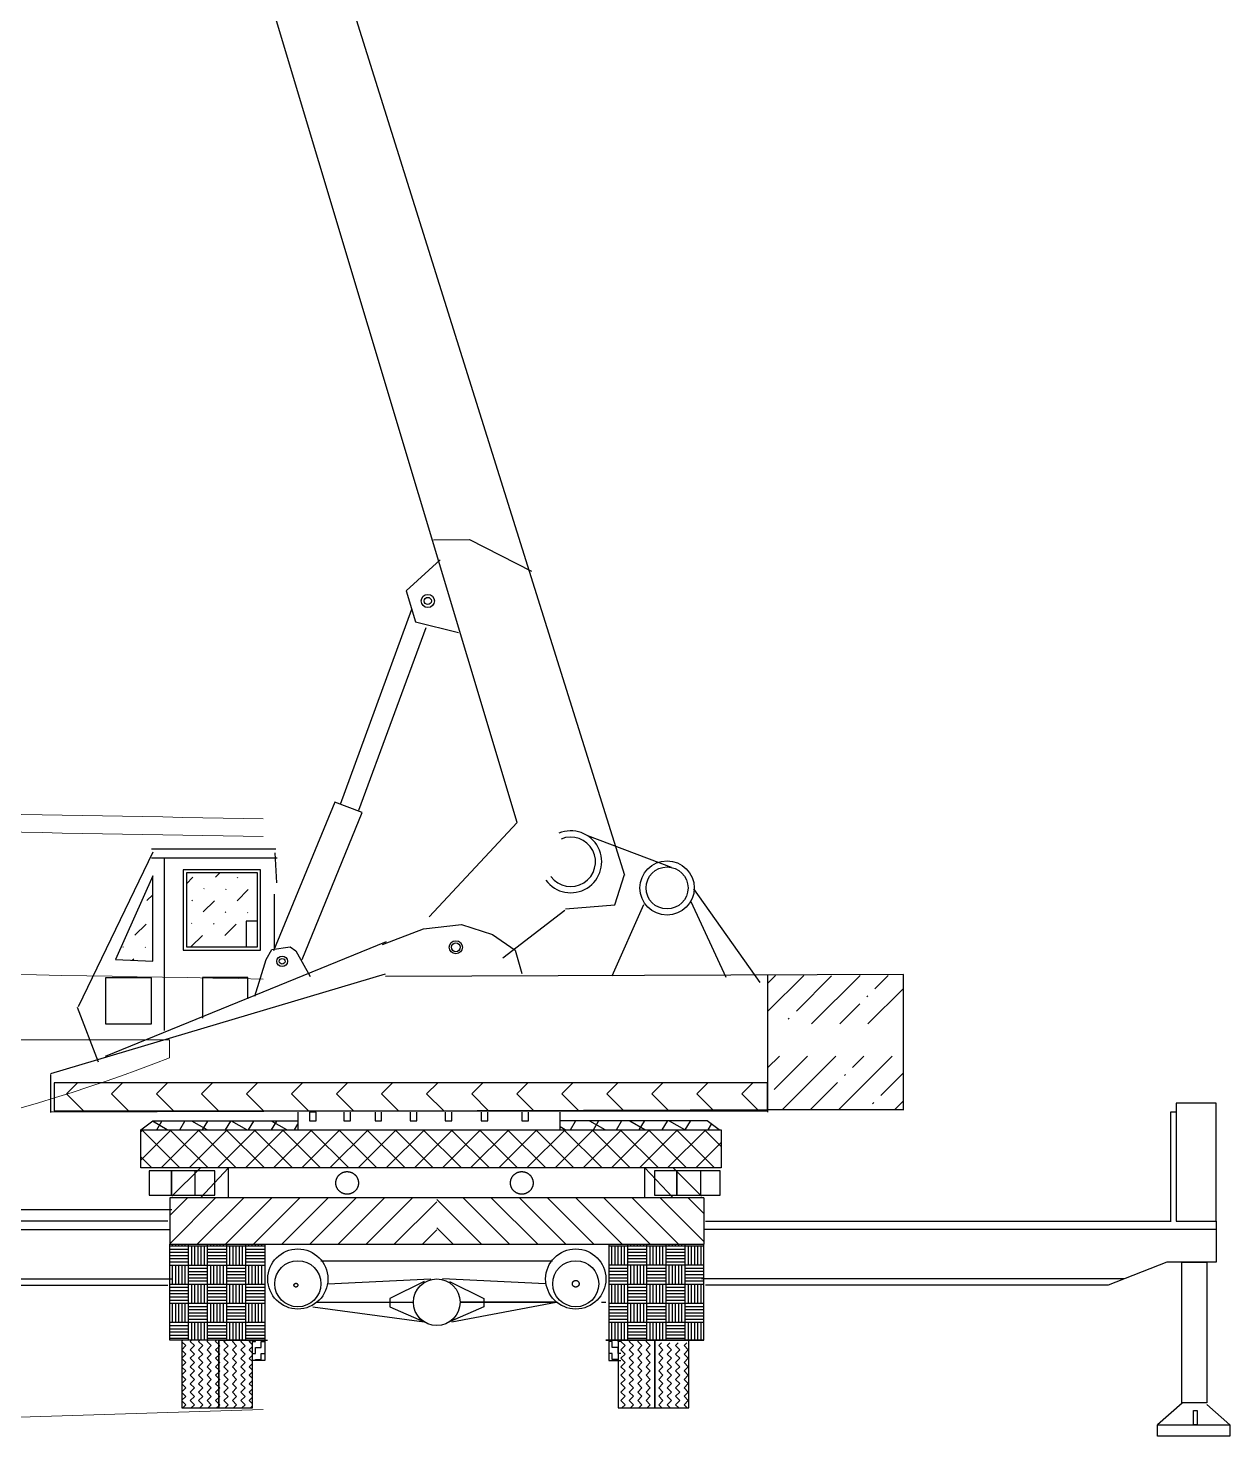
# Model space of a CAD drawing. Extents: x 1767995 to 4174245, y 542814 to 862564.
# Drawn here: x 3058486 to 3071984, y 739378 to 755216 of the extents above; entities that cross this region are included whole.
import ezdxf

# ---------------------------------------------------------------- set-up
doc = ezdxf.new("R2010")
doc.units = 0
doc.header["$LTSCALE"] = 3500
doc.linetypes.add('EB_DASHDOT', pattern=[39, 30, -3, 3, -3])
doc.linetypes.add('EB_DASHDOTDOT', pattern=[45, 30, -3, 3, -3, 3, -3])
doc.layers.add('EbLayer6', color=4, linetype='Continuous')
doc.layers.add('GQ', color=1, linetype='Continuous')
doc.layers.add('文字', color=7, linetype='Continuous', lineweight=15)
doc.layers.add('细实线', color=7, linetype='Continuous', lineweight=15)

# ---------------------------------------------------------------- blocks, each defined once
blk = doc.blocks.new('gdfgdfg')
at = {"layer": '细实线'}
for p, q in [((387682, 36507), (358681, 36507)), ((387682, 36507), (387682, 36307)), ((378782, 32036), (388735, 32354))]:
    blk.add_line(p, q, dxfattribs=at)
for centre, end in [((280310, -5960029), 89.1026041), ((280310, -5960229), 89.1026041), ((280310, -5961829), 89.0510312)]:
    blk.add_arc(centre, 6000000, 88.9645624, end, dxfattribs=at)
at = {"layer": '细实线', "extrusion": (0, 0, -1)}
blk.add_ellipse((379603, 41399), major_axis=(13000, 0), ratio=0.5, start_param=0.900272, end_param=1.449099, dxfattribs=at)
blk = doc.blocks.new('EB_BLOCK1', base_point=(-47.95, -5.59))
at = {"layer": 'EbLayer6', "color": 0}
for p, q in [((-49.8, 0.04), (-49.66, 0.18)), ((-48.49, 0), (-48.31, 0.18)), ((-47.82, -0.67), (-48.49, 0)), ((-47.15, 0), (-46.97, 0.18)), ((-46.47, -0.67), (-47.15, 0)), ((-45.8, 0), (-45.62, 0.18)), ((-45.13, -0.67), (-45.8, 0)), ((-44.45, 0), (-44.27, 0.18)), ((-43.94, -0.51), (-44.45, 0)), ((-49.17, -0.67), (-49.8, -0.04)), ((-49.8, -1.31), (-49.17, -0.67)), ((-49.17, -2.02), (-49.8, -1.38)), ((-49.8, -2.66), (-49.17, -2.02)), ((-48.49, -1.35), (-47.82, -0.67)), ((-47.82, -2.02), (-48.49, -1.35)), ((-48.49, -2.69), (-47.82, -2.02)), ((-47.15, -1.35), (-46.47, -0.67)), ((-46.47, -2.02), (-47.15, -1.35)), ((-47.15, -2.69), (-46.47, -2.02)), ((-45.8, -1.35), (-45.13, -0.67)), ((-45.13, -2.02), (-45.8, -1.35)), ((-45.8, -2.69), (-45.13, -2.02)), ((-44.45, -1.35), (-43.94, -0.84)), ((-43.94, -1.86), (-44.45, -1.35)), ((-44.45, -2.69), (-43.94, -2.18)), ((-49.17, -3.37), (-49.8, -2.73)), ((-49.8, -4), (-49.17, -3.37)), ((-49.17, -4.71), (-49.8, -4.08)), ((-47.82, -3.37), (-48.49, -2.69)), ((-48.49, -4.04), (-47.82, -3.37)), ((-47.82, -4.71), (-48.49, -4.04)), ((-46.47, -3.37), (-47.15, -2.69)), ((-47.15, -4.04), (-46.47, -3.37)), ((-46.47, -4.71), (-47.15, -4.04)), ((-45.13, -3.37), (-45.8, -2.69)), ((-45.8, -4.04), (-45.13, -3.37)), ((-45.13, -4.71), (-45.8, -4.04)), ((-43.94, -3.2), (-44.45, -2.69)), ((-44.45, -4.04), (-43.94, -3.53)), ((-43.94, -4.55), (-44.45, -4.04)), ((-49.8, -5.35), (-49.17, -4.71)), ((-49.17, -6.06), (-49.8, -5.43)), ((-49.8, -6.7), (-49.17, -6.06)), ((-48.49, -5.39), (-47.82, -4.71)), ((-47.82, -6.06), (-48.49, -5.39)), ((-48.49, -6.74), (-47.82, -6.06)), ((-47.82, -7.41), (-48.49, -6.74)), ((-47.15, -5.39), (-46.47, -4.71)), ((-46.47, -6.06), (-47.15, -5.39)), ((-47.15, -6.74), (-46.47, -6.06)), ((-46.47, -7.41), (-47.15, -6.74)), ((-45.8, -5.39), (-45.13, -4.71)), ((-45.13, -6.06), (-45.8, -5.39)), ((-45.8, -6.74), (-45.13, -6.06)), ((-45.13, -7.41), (-45.8, -6.74)), ((-44.45, -5.39), (-43.94, -4.88)), ((-43.94, -5.9), (-44.45, -5.39)), ((-44.45, -6.74), (-43.94, -6.23)), ((-43.94, -7.24), (-44.45, -6.74)), ((-49.17, -7.41), (-49.8, -6.77)), ((-49.8, -8.04), (-49.17, -7.41)), ((-49.17, -8.76), (-49.8, -8.12)), ((-49.8, -9.39), (-49.17, -8.76)), ((-48.49, -8.08), (-47.82, -7.41)), ((-47.82, -8.76), (-48.49, -8.08)), ((-48.49, -9.43), (-47.82, -8.76)), ((-47.15, -8.08), (-46.47, -7.41)), ((-46.47, -8.76), (-47.15, -8.08)), ((-47.15, -9.43), (-46.47, -8.76)), ((-45.8, -8.08), (-45.13, -7.41)), ((-45.13, -8.76), (-45.8, -8.08)), ((-45.8, -9.43), (-45.13, -8.76)), ((-44.45, -8.08), (-43.94, -7.57)), ((-43.94, -8.59), (-44.45, -8.08)), ((-44.45, -9.43), (-43.94, -8.92)), ((-49.17, -10.1), (-49.8, -9.47)), ((-49.66, -10.6), (-49.17, -10.1)), ((-47.82, -10.1), (-48.49, -9.43)), ((-48.32, -10.6), (-47.82, -10.1)), ((-46.47, -10.1), (-47.15, -9.43)), ((-46.97, -10.6), (-46.47, -10.1)), ((-45.13, -10.1), (-45.8, -9.43)), ((-45.62, -10.6), (-45.13, -10.1)), ((-43.94, -9.94), (-44.45, -9.43)), ((-44.27, -10.6), (-43.94, -10.27))]:
    blk.add_line(p, q, dxfattribs=at)
blk = doc.blocks.new('EB_BLOCK2', base_point=(-41.1, -6.31))
at = {"layer": 'GQ', "color": 0}
for p, q in [((-43.11, 0), (-42.92, 0.18)), ((-42.43, -0.67), (-43.11, 0)), ((-41.76, 0), (-41.58, 0.18)), ((-41.08, -0.67), (-41.76, 0)), ((-40.41, 0), (-40.23, 0.18)), ((-39.74, -0.67), (-40.41, 0)), ((-39.06, 0), (-38.88, 0.18)), ((-38.54, -0.53), (-39.06, 0)), ((-43.78, -0.67), (-43.94, -0.51)), ((-43.94, -0.84), (-43.78, -0.67)), ((-43.78, -2.02), (-43.94, -1.86)), ((-43.94, -2.18), (-43.78, -2.02)), ((-43.11, -1.35), (-42.43, -0.67)), ((-42.43, -2.02), (-43.11, -1.35)), ((-43.11, -2.69), (-42.43, -2.02)), ((-41.76, -1.35), (-41.08, -0.67)), ((-41.08, -2.02), (-41.76, -1.35)), ((-41.76, -2.69), (-41.08, -2.02)), ((-40.41, -1.35), (-39.74, -0.67)), ((-39.74, -2.02), (-40.41, -1.35)), ((-40.41, -2.69), (-39.74, -2.02)), ((-39.06, -1.35), (-38.54, -0.82)), ((-38.54, -1.88), (-39.06, -1.35)), ((-39.06, -2.69), (-38.54, -2.17)), ((-43.78, -3.37), (-43.94, -3.2)), ((-43.94, -3.53), (-43.78, -3.37)), ((-42.43, -3.37), (-43.11, -2.69)), ((-43.11, -4.04), (-42.43, -3.37)), ((-42.43, -4.71), (-43.11, -4.04)), ((-41.08, -3.37), (-41.76, -2.69)), ((-41.76, -4.04), (-41.08, -3.37)), ((-41.08, -4.71), (-41.76, -4.04)), ((-39.74, -3.37), (-40.41, -2.69)), ((-40.41, -4.04), (-39.74, -3.37)), ((-39.74, -4.71), (-40.41, -4.04)), ((-38.54, -3.22), (-39.06, -2.69)), ((-39.06, -4.04), (-38.54, -3.51)), ((-38.54, -4.57), (-39.06, -4.04)), ((-43.78, -4.71), (-43.94, -4.55)), ((-43.94, -4.88), (-43.78, -4.71)), ((-43.78, -6.06), (-43.94, -5.9)), ((-43.94, -6.23), (-43.78, -6.06)), ((-43.11, -5.39), (-42.43, -4.71)), ((-42.43, -6.06), (-43.11, -5.39)), ((-43.11, -6.74), (-42.43, -6.06)), ((-42.43, -7.41), (-43.11, -6.74)), ((-41.76, -5.39), (-41.08, -4.71)), ((-41.08, -6.06), (-41.76, -5.39)), ((-41.76, -6.74), (-41.08, -6.06)), ((-41.08, -7.41), (-41.76, -6.74)), ((-40.41, -5.39), (-39.74, -4.71)), ((-39.74, -6.06), (-40.41, -5.39)), ((-40.41, -6.74), (-39.74, -6.06)), ((-39.74, -7.41), (-40.41, -6.74)), ((-39.06, -5.39), (-38.54, -4.86)), ((-38.54, -5.92), (-39.06, -5.39)), ((-39.06, -6.74), (-38.54, -6.21)), ((-38.54, -7.26), (-39.06, -6.74)), ((-43.78, -7.41), (-43.94, -7.24)), ((-43.94, -7.57), (-43.78, -7.41)), ((-43.78, -8.76), (-43.94, -8.59)), ((-43.94, -8.92), (-43.78, -8.76)), ((-43.11, -8.08), (-42.43, -7.41)), ((-42.43, -8.76), (-43.11, -8.08)), ((-43.11, -9.43), (-42.43, -8.76)), ((-41.76, -8.08), (-41.08, -7.41)), ((-41.08, -8.76), (-41.76, -8.08)), ((-41.76, -9.43), (-41.08, -8.76)), ((-40.41, -8.08), (-39.74, -7.41)), ((-39.74, -8.76), (-40.41, -8.08)), ((-40.41, -9.43), (-39.74, -8.76)), ((-39.06, -8.08), (-38.54, -7.55)), ((-38.54, -8.61), (-39.06, -8.08)), ((-39.06, -9.43), (-38.54, -8.9)), ((-43.78, -10.1), (-43.94, -9.94)), ((-43.94, -10.27), (-43.78, -10.1)), ((-42.43, -10.1), (-43.11, -9.43)), ((-42.93, -10.6), (-42.43, -10.1)), ((-41.08, -10.1), (-41.76, -9.43)), ((-41.58, -10.6), (-41.08, -10.1)), ((-39.74, -10.1), (-40.41, -9.43)), ((-40.23, -10.6), (-39.74, -10.1)), ((-38.54, -9.96), (-39.06, -9.43)), ((-38.89, -10.6), (-38.54, -10.25))]:
    blk.add_line(p, q, dxfattribs=at)
blk = doc.blocks.new('EB_BLOCK3', base_point=(22.35, -6.86))
at = {"layer": 'EbLayer6', "color": 0}
for p, q in [((20.21, 0), (20.39, 0.18)), ((21.55, 0), (21.73, 0.18)), ((22.9, 0), (23.08, 0.18)), ((24.25, 0), (24.43, 0.18)), ((25.59, 0), (25.63, 0.04)), ((20.88, -0.67), (20.21, 0)), ((20.21, -1.35), (20.88, -0.67)), ((20.88, -2.02), (20.21, -1.35)), ((20.21, -2.69), (20.88, -2.02)), ((22.23, -0.67), (21.55, 0)), ((21.55, -1.35), (22.23, -0.67)), ((22.23, -2.02), (21.55, -1.35)), ((21.55, -2.69), (22.23, -2.02)), ((23.57, -0.67), (22.9, 0)), ((22.9, -1.35), (23.57, -0.67)), ((23.57, -2.02), (22.9, -1.35)), ((22.9, -2.69), (23.57, -2.02)), ((24.92, -0.67), (24.25, 0)), ((24.25, -1.35), (24.92, -0.67)), ((24.92, -2.02), (24.25, -1.35)), ((24.25, -2.69), (24.92, -2.02)), ((25.63, -0.04), (25.59, 0)), ((25.59, -1.35), (25.63, -1.31)), ((25.63, -1.39), (25.59, -1.35)), ((20.88, -3.37), (20.21, -2.69)), ((20.21, -4.04), (20.88, -3.37)), ((20.88, -4.71), (20.21, -4.04)), ((22.23, -3.37), (21.55, -2.69)), ((21.55, -4.04), (22.23, -3.37)), ((22.23, -4.71), (21.55, -4.04)), ((23.57, -3.37), (22.9, -2.69)), ((22.9, -4.04), (23.57, -3.37)), ((23.57, -4.71), (22.9, -4.04)), ((24.92, -3.37), (24.25, -2.69)), ((24.25, -4.04), (24.92, -3.37)), ((24.92, -4.71), (24.25, -4.04)), ((25.59, -2.69), (25.63, -2.65)), ((25.63, -2.73), (25.59, -2.69)), ((25.59, -4.04), (25.63, -4)), ((25.63, -4.08), (25.59, -4.04)), ((20.21, -5.39), (20.88, -4.71)), ((20.88, -6.06), (20.21, -5.39)), ((20.21, -6.74), (20.88, -6.06)), ((20.88, -7.41), (20.21, -6.74)), ((21.55, -5.39), (22.23, -4.71)), ((22.23, -6.06), (21.55, -5.39)), ((21.55, -6.74), (22.23, -6.06)), ((22.23, -7.41), (21.55, -6.74)), ((22.9, -5.39), (23.57, -4.71)), ((23.57, -6.06), (22.9, -5.39)), ((22.9, -6.74), (23.57, -6.06)), ((23.57, -7.41), (22.9, -6.74)), ((24.25, -5.39), (24.92, -4.71)), ((24.92, -6.06), (24.25, -5.39)), ((24.25, -6.74), (24.92, -6.06)), ((24.92, -7.41), (24.25, -6.74)), ((25.59, -5.39), (25.63, -5.35)), ((25.63, -5.43), (25.59, -5.39)), ((25.59, -6.74), (25.63, -6.7)), ((25.63, -6.77), (25.59, -6.74)), ((20.21, -8.08), (20.88, -7.41)), ((20.88, -8.76), (20.21, -8.08)), ((20.21, -9.43), (20.88, -8.76)), ((21.55, -8.08), (22.23, -7.41)), ((22.23, -8.76), (21.55, -8.08)), ((21.55, -9.43), (22.23, -8.76)), ((22.9, -8.08), (23.57, -7.41)), ((23.57, -8.76), (22.9, -8.08)), ((22.9, -9.43), (23.57, -8.76)), ((24.25, -8.08), (24.92, -7.41)), ((24.92, -8.76), (24.25, -8.08)), ((24.25, -9.43), (24.92, -8.76)), ((25.59, -8.08), (25.63, -8.04)), ((25.63, -8.12), (25.59, -8.08)), ((20.88, -10.1), (20.21, -9.43)), ((20.38, -10.6), (20.88, -10.1)), ((22.23, -10.1), (21.55, -9.43)), ((21.73, -10.6), (22.23, -10.1)), ((23.57, -10.1), (22.9, -9.43)), ((23.08, -10.6), (23.57, -10.1)), ((24.92, -10.1), (24.25, -9.43)), ((24.42, -10.6), (24.92, -10.1)), ((25.59, -9.43), (25.63, -9.39)), ((25.63, -9.47), (25.59, -9.43))]:
    blk.add_line(p, q, dxfattribs=at)
blk = doc.blocks.new('EB_BLOCK4', base_point=(29.03, -5.23))
at = {"layer": 'EbLayer6', "color": 0}
for p, q in [((26.27, -0.67), (26.69, -0.25)), ((26.94, -1.35), (26.27, -0.67)), ((26.27, -2.02), (26.94, -1.35)), ((26.94, -2.69), (26.27, -2.02)), ((27.61, -0.67), (28.04, -0.25)), ((28.29, -1.35), (27.61, -0.67)), ((27.61, -2.02), (28.29, -1.35)), ((28.29, -2.69), (27.61, -2.02)), ((28.96, -0.67), (29.39, -0.25)), ((29.63, -1.35), (28.96, -0.67)), ((28.96, -2.02), (29.63, -1.35)), ((29.63, -2.69), (28.96, -2.02)), ((30.31, -0.67), (30.73, -0.25)), ((30.98, -1.35), (30.31, -0.67)), ((30.31, -2.02), (30.98, -1.35)), ((30.98, -2.69), (30.31, -2.02)), ((26.27, -3.37), (26.94, -2.69)), ((26.94, -4.04), (26.27, -3.37)), ((26.27, -4.71), (26.94, -4.04)), ((27.61, -3.37), (28.29, -2.69)), ((28.29, -4.04), (27.61, -3.37)), ((27.61, -4.71), (28.29, -4.04)), ((28.96, -3.37), (29.63, -2.69)), ((29.63, -4.04), (28.96, -3.37)), ((28.96, -4.71), (29.63, -4.04)), ((30.31, -3.37), (30.98, -2.69)), ((30.98, -4.04), (30.31, -3.37)), ((30.31, -4.71), (30.98, -4.04)), ((26.94, -5.39), (26.27, -4.71)), ((26.27, -6.06), (26.94, -5.39)), ((26.94, -6.74), (26.27, -6.06)), ((26.27, -7.41), (26.94, -6.74)), ((28.29, -5.39), (27.61, -4.71)), ((27.61, -6.06), (28.29, -5.39)), ((28.29, -6.74), (27.61, -6.06)), ((27.61, -7.41), (28.29, -6.74)), ((29.63, -5.39), (28.96, -4.71)), ((28.96, -6.06), (29.63, -5.39)), ((29.63, -6.74), (28.96, -6.06)), ((28.96, -7.41), (29.63, -6.74)), ((30.98, -5.39), (30.31, -4.71)), ((30.31, -6.06), (30.98, -5.39)), ((30.98, -6.74), (30.31, -6.06)), ((30.31, -7.41), (30.98, -6.74)), ((26.94, -8.08), (26.27, -7.41)), ((26.27, -8.76), (26.94, -8.08)), ((26.94, -9.43), (26.27, -8.76)), ((28.29, -8.08), (27.61, -7.41)), ((27.61, -8.76), (28.29, -8.08)), ((28.29, -9.43), (27.61, -8.76)), ((29.63, -8.08), (28.96, -7.41)), ((28.96, -8.76), (29.63, -8.08)), ((29.63, -9.43), (28.96, -8.76)), ((30.98, -8.08), (30.31, -7.41)), ((30.31, -8.76), (30.98, -8.08)), ((30.98, -9.43), (30.31, -8.76)), ((26.27, -10.1), (26.94, -9.43)), ((26.76, -10.6), (26.27, -10.1)), ((27.61, -10.1), (28.29, -9.43)), ((28.11, -10.6), (27.61, -10.1)), ((28.96, -10.1), (29.63, -9.43)), ((29.46, -10.6), (28.96, -10.1)), ((30.31, -10.1), (30.98, -9.43)), ((30.8, -10.6), (30.31, -10.1))]:
    blk.add_line(p, q, dxfattribs=at)
blk = doc.blocks.new('EB_BLOCK5', base_point=(-27.76, 19.56))
at = {"layer": 'EbLayer6', "color": 0}
for p, q in [((-51.76, 15.59), (-44.45, 22.9)), ((-51.76, 20.08), (-48.94, 22.9)), ((-47.36, 15.5), (-39.96, 22.9)), ((-42.87, 15.5), (-35.47, 22.9)), ((-38.38, 15.5), (-30.98, 22.9)), ((-33.89, 15.5), (-26.49, 22.9)), ((-29.4, 15.5), (-22, 22.9)), ((-24.91, 15.5), (-17.51, 22.9)), ((-20.42, 15.5), (-13.02, 22.9)), ((-15.93, 15.5), (-9.15, 22.28)), ((-11.44, 15.5), (-9.15, 17.79))]:
    blk.add_line(p, q, dxfattribs=at)
blk = doc.blocks.new('EB_BLOCK6', base_point=(6.5, 18.66))
at = {"layer": 'EbLayer6', "color": 0}
for p, q in [((-2.03, 15.5), (-9.15, 22.63)), ((2.46, 15.5), (-4.94, 22.9)), ((6.95, 15.5), (-0.45, 22.9)), ((11.44, 15.5), (4.04, 22.9)), ((15.93, 15.5), (8.53, 22.9)), ((20.42, 15.5), (13.02, 22.9)), ((24.91, 15.5), (17.51, 22.9)), ((29.4, 15.5), (22, 22.9)), ((33.45, 15.94), (26.49, 22.9)), ((33.45, 20.43), (30.98, 22.9)), ((-6.52, 15.5), (-9.15, 18.14))]:
    blk.add_line(p, q, dxfattribs=at)
blk = doc.blocks.new('EB_BLOCK7', base_point=(-4.32, 31.96))
at = {"layer": 'GQ', "color": 0}
for p, q in [((-56.38, 28.94), (-51.55, 33.77)), ((-56.38, 33.43), (-56.04, 33.77)), ((-50.13, 27.68), (-56.22, 33.77)), ((-53.14, 27.68), (-47.06, 33.77)), ((-45.64, 27.68), (-51.73, 33.77)), ((-48.65, 27.68), (-42.57, 33.77)), ((-41.15, 27.68), (-47.24, 33.77)), ((-44.16, 27.68), (-38.08, 33.77)), ((-36.66, 27.68), (-42.75, 33.77)), ((-39.67, 27.68), (-33.59, 33.77)), ((-32.17, 27.68), (-38.26, 33.77)), ((-35.18, 27.68), (-29.1, 33.77)), ((-27.68, 27.68), (-33.77, 33.77)), ((-30.69, 27.68), (-24.61, 33.77)), ((-23.19, 27.68), (-29.28, 33.77)), ((-26.2, 27.68), (-20.12, 33.77)), ((-18.7, 27.68), (-24.79, 33.77)), ((-21.71, 27.68), (-15.62, 33.77)), ((-14.21, 27.68), (-20.3, 33.77)), ((-17.22, 27.68), (-11.13, 33.77)), ((-9.72, 27.68), (-15.81, 33.77)), ((-12.73, 27.68), (-6.64, 33.77)), ((-5.23, 27.68), (-11.32, 33.77)), ((-8.24, 27.68), (-2.15, 33.77)), ((-0.74, 27.68), (-6.83, 33.77)), ((-3.75, 27.68), (2.34, 33.77)), ((3.75, 27.68), (-2.34, 33.77)), ((0.74, 27.68), (6.83, 33.77)), ((8.24, 27.68), (2.15, 33.77)), ((5.23, 27.68), (11.32, 33.77)), ((12.73, 27.68), (6.64, 33.77)), ((9.72, 27.68), (15.81, 33.77)), ((17.22, 27.68), (11.13, 33.77)), ((14.21, 27.68), (20.3, 33.77)), ((21.71, 27.68), (15.62, 33.77)), ((18.7, 27.68), (24.79, 33.77)), ((26.2, 27.68), (20.12, 33.77)), ((23.19, 27.68), (29.28, 33.77)), ((30.69, 27.68), (24.61, 33.77)), ((27.68, 27.68), (33.77, 33.77)), ((35.18, 27.68), (29.1, 33.77)), ((36.24, 31.11), (33.59, 33.77)), ((32.17, 27.68), (36.24, 31.75)), ((-54.62, 27.68), (-56.38, 29.44))]:
    blk.add_line(p, q, dxfattribs=at)
blk = doc.blocks.new('EB_BLOCK8', base_point=(-37.83, -1.86))
at = {"layer": 'EbLayer6', "color": 0}
for p, q in [((-38.54, 0), (-38.1, 0)), ((-38.1, 0), (-38.1, 0.18)), ((-37.15, 0), (-36.6, 0)), ((-37.15, -0.95), (-37.15, 0)), ((-38.54, -1.91), (-38.1, -1.91)), ((-38.1, -0.95), (-37.15, -0.95)), ((-38.1, -1.91), (-38.1, -0.95)), ((-37.15, -2.86), (-37.15, -1.91)), ((-37.15, -1.91), (-36.6, -1.91)), ((-38.1, -2.86), (-37.15, -2.86)), ((-38.1, -3.04), (-38.1, -2.86))]:
    blk.add_line(p, q, dxfattribs=at)
blk = doc.blocks.new('EB_BLOCK9', base_point=(19.52, -1.86))
at = {"layer": 'EbLayer6', "color": 0}
for p, q in [((18.84, 0), (18.29, 0)), ((18.84, -0.95), (18.84, 0)), ((19.79, 0), (19.79, 0.18)), ((20.23, 0), (19.79, 0)), ((18.84, -1.91), (18.29, -1.91)), ((19.79, -0.95), (18.84, -0.95)), ((18.84, -2.86), (18.84, -1.91)), ((19.79, -1.91), (19.79, -0.95)), ((20.23, -1.91), (19.79, -1.91)), ((19.79, -2.86), (18.84, -2.86)), ((19.79, -3.04), (19.79, -2.86))]:
    blk.add_line(p, q, dxfattribs=at)
blk = doc.blocks.new('EB_BLOCK10', base_point=(57.32, 53.85))
at = {"layer": 'GQ', "color": 0}
for p, q in [((43.64, 52.62), (49.4, 58.38)), ((43.73, 57.2), (44.91, 58.38)), ((48.22, 52.71), (53.84, 58.33)), ((50.65, 50.65), (58.38, 58.38)), ((59.63, 50.65), (65.31, 56.33)), ((60.75, 56.26), (62.87, 58.38)), ((59.45, 54.96), (59.63, 55.14)), ((55.14, 50.65), (58.33, 53.84)), ((65.24, 51.77), (65.31, 51.84)), ((46.92, 51.41), (47.1, 51.59))]:
    blk.add_line(p, q, dxfattribs=at)
blk = doc.blocks.new('EB_BLOCK11', base_point=(55.73, 41.09))
at = {"layer": 'GQ', "color": 0}
for p, q in [((43.64, 43.64), (45.53, 45.53)), ((44.68, 40.19), (50.02, 45.53)), ((46, 37.02), (54.51, 45.53)), ((54.98, 37.02), (63.49, 45.53)), ((57.2, 43.73), (59, 45.53)), ((61.69, 39.24), (65.31, 42.86)), ((50.49, 37.02), (54.78, 41.31)), ((55.9, 42.43), (56.08, 42.61)), ((63.96, 37.02), (65.31, 38.37)), ((60.39, 37.94), (60.57, 38.12))]:
    blk.add_line(p, q, dxfattribs=at)
blk = doc.blocks.new('EB_BLOCK12', base_point=(-9.57, 39.85))
at = {"layer": 'GQ', "color": 0}
for p, q in [((-68.25, 39.51), (-66.49, 41.27)), ((-61.07, 39.51), (-59.3, 41.27)), ((-53.88, 39.51), (-52.12, 41.27)), ((-46.7, 39.51), (-44.94, 41.27)), ((-39.51, 39.51), (-37.75, 41.27)), ((-32.33, 39.51), (-30.57, 41.27)), ((-25.14, 39.51), (-23.38, 41.27)), ((-17.96, 39.51), (-16.2, 41.27)), ((-10.78, 39.51), (-9.01, 41.27)), ((-3.59, 39.51), (-1.83, 41.27)), ((3.59, 39.51), (5.35, 41.27)), ((10.78, 39.51), (12.54, 41.27)), ((17.96, 39.51), (19.72, 41.27)), ((25.14, 39.51), (26.91, 41.27)), ((32.33, 39.51), (34.09, 41.27)), ((39.51, 39.51), (41.27, 41.27)), ((-65.54, 36.8), (-68.25, 39.51)), ((-58.35, 36.8), (-61.07, 39.51)), ((-51.17, 36.8), (-53.88, 39.51)), ((-43.98, 36.8), (-46.7, 39.51)), ((-36.8, 36.8), (-39.51, 39.51)), ((-29.62, 36.8), (-32.33, 39.51)), ((-22.43, 36.8), (-25.14, 39.51)), ((-15.25, 36.8), (-17.96, 39.51)), ((-8.06, 36.8), (-10.78, 39.51)), ((-0.89, 36.81), (-3.59, 39.51)), ((6.28, 36.83), (3.59, 39.51)), ((13.44, 36.85), (10.78, 39.51)), ((20.6, 36.88), (17.96, 39.51)), ((27.76, 36.9), (25.14, 39.51)), ((34.92, 36.92), (32.33, 39.51)), ((42.08, 36.94), (39.51, 39.51))]:
    blk.add_line(p, q, dxfattribs=at)
blk = doc.blocks.new('EB_BLOCK13', base_point=(-43.1, 34.51))
at = {"layer": 'EbLayer6', "color": 0}
for p, q in [((-52.14, 33.77), (-54.51, 35.14)), ((-53.83, 33.77), (-53.02, 35.17)), ((-50.16, 33.77), (-49.35, 35.17)), ((-45.79, 33.77), (-48.22, 35.17)), ((-46.5, 33.77), (-45.68, 35.17)), ((-42.83, 33.77), (-42.02, 35.17)), ((-39.44, 33.77), (-41.87, 35.17)), ((-39.16, 33.77), (-38.35, 35.17)), ((-33.09, 33.77), (-35.52, 35.17)), ((-35.5, 33.77), (-34.68, 35.17)), ((-31.83, 33.77), (-31.32, 34.65))]:
    blk.add_line(p, q, dxfattribs=at)
blk = doc.blocks.new('EB_BLOCK14', base_point=(22.65, 34.24))
at = {"layer": 'EbLayer6', "color": 0}
for p, q in [((11.36, 33.77), (10.51, 34.26)), ((12.16, 33.77), (12.98, 35.17)), ((17.71, 33.77), (15.28, 35.17)), ((15.83, 33.77), (16.64, 35.17)), ((19.5, 33.77), (20.31, 35.17)), ((24.06, 33.77), (21.63, 35.17)), ((23.16, 33.77), (23.97, 35.17)), ((26.83, 33.77), (27.64, 35.17)), ((30.41, 33.77), (27.98, 35.17)), ((30.49, 33.77), (31.31, 35.17)), ((34.16, 33.77), (34.68, 34.67))]:
    blk.add_line(p, q, dxfattribs=at)
blk = doc.blocks.new('EB_BLOCK15', base_point=(-46.63, 68.87))
at = {"layer": 'EbLayer6', "color": 0}
for p, q in [((-44.47, 74.07), (-43.77, 74.77)), ((-49.09, 73.04), (-48.06, 74.07)), ((-46.34, 72.2), (-46.27, 72.27)), ((-42.82, 72.13), (-42.75, 72.2)), ((-41.02, 70.33), (-39.23, 72.13)), ((-40.95, 74), (-40.88, 74.07)), ((-48.21, 70.33), (-48.13, 70.41)), ((-46.41, 68.54), (-44.61, 70.33)), ((-42.89, 68.47), (-42.82, 68.54)), ((-39.37, 68.39), (-39.3, 68.47)), ((-48.28, 66.67), (-48.21, 66.74)), ((-44.76, 66.6), (-44.69, 66.67)), ((-42.96, 64.8), (-41.17, 66.6)), ((-48.35, 63.01), (-46.55, 64.8)), ((-44.82, 62.94), (-44.76, 63.01))]:
    blk.add_line(p, q, dxfattribs=at)
blk = doc.blocks.new('EB_BLOCK16', base_point=(-56.36, 63.65))
at = {"layer": 'EbLayer6', "color": 0}
for p, q in [((-55.39, 70.33), (-54.46, 71.27)), ((-57.33, 64.8), (-55.53, 66.6)), ((-59.2, 62.93), (-59.13, 63.01)), ((-57.73, 60.81), (-57.47, 61.07)), ((-55.68, 62.86), (-55.61, 62.93))]:
    blk.add_line(p, q, dxfattribs=at)
blk = doc.blocks.new('EB_BLOCK17', base_point=(-45.2, 3.8))
at = {"layer": 'EbLayer6', "color": 0}
blk.add_line((-51.76, 15.24), (-36.6, 15.24), dxfattribs=at)
blk = doc.blocks.new('EB_BLOCK18', base_point=(-44.73, 9.74))
at = {"layer": 'GQ', "color": 0}
for p, q in [((-51.76, 15.24), (-48.77, 15.24)), ((-51.76, 14.73), (-48.77, 14.73)), ((-51.76, 14.22), (-48.77, 14.22)), ((-51.76, 13.72), (-48.77, 13.72)), ((-51.31, 15.24), (-51.31, 15.5)), ((-50.8, 15.24), (-50.8, 15.5)), ((-50.29, 15.24), (-50.29, 15.5)), ((-49.78, 15.24), (-49.78, 15.5)), ((-49.28, 15.24), (-49.28, 15.5)), ((-48.77, 15.24), (-48.77, 15.5)), ((-48.77, 12.19), (-48.77, 15.24)), ((-48.77, 15.24), (-45.72, 15.24)), ((-48.26, 12.19), (-48.26, 15.24)), ((-47.75, 12.19), (-47.75, 15.24)), ((-47.24, 12.19), (-47.24, 15.24)), ((-46.74, 12.19), (-46.74, 15.24)), ((-46.23, 12.19), (-46.23, 15.24)), ((-45.72, 15.24), (-45.72, 15.5)), ((-45.72, 12.19), (-45.72, 15.24)), ((-45.72, 15.24), (-42.67, 15.24)), ((-45.72, 14.73), (-42.67, 14.73)), ((-45.72, 14.22), (-42.67, 14.22)), ((-45.72, 13.72), (-42.67, 13.72)), ((-45.21, 15.24), (-45.21, 15.5)), ((-44.7, 15.24), (-44.7, 15.5)), ((-44.2, 15.24), (-44.2, 15.5)), ((-43.69, 15.24), (-43.69, 15.5)), ((-43.18, 15.24), (-43.18, 15.5)), ((-42.67, 15.24), (-42.67, 15.5)), ((-42.67, 12.19), (-42.67, 15.24)), ((-42.67, 15.24), (-39.62, 15.24)), ((-42.16, 12.19), (-42.16, 15.24)), ((-41.66, 12.19), (-41.66, 15.24)), ((-41.15, 12.19), (-41.15, 15.24)), ((-40.64, 12.19), (-40.64, 15.24)), ((-40.13, 12.19), (-40.13, 15.24)), ((-39.62, 15.24), (-39.62, 15.5)), ((-39.62, 12.19), (-39.62, 15.24)), ((-39.62, 15.24), (-36.6, 15.24)), ((-39.62, 14.73), (-36.6, 14.73)), ((-39.62, 14.22), (-36.6, 14.22)), ((-39.62, 13.72), (-36.6, 13.72)), ((-39.12, 15.24), (-39.12, 15.5)), ((-38.61, 15.24), (-38.61, 15.5)), ((-38.1, 15.24), (-38.1, 15.5)), ((-37.59, 15.24), (-37.59, 15.5)), ((-37.08, 15.24), (-37.08, 15.5)), ((-51.76, 13.21), (-48.77, 13.21)), ((-51.76, 12.7), (-48.77, 12.7)), ((-51.76, 12.19), (-48.77, 12.19)), ((-51.31, 9.14), (-51.31, 12.19)), ((-50.8, 9.14), (-50.8, 12.19)), ((-50.29, 9.14), (-50.29, 12.19)), ((-49.78, 9.14), (-49.78, 12.19)), ((-49.28, 9.14), (-49.28, 12.19)), ((-48.77, 9.14), (-48.77, 12.19)), ((-48.77, 12.19), (-45.72, 12.19)), ((-48.77, 11.68), (-45.72, 11.68)), ((-45.72, 13.21), (-42.67, 13.21)), ((-45.72, 12.7), (-42.67, 12.7)), ((-45.72, 9.14), (-45.72, 12.19)), ((-45.72, 12.19), (-42.67, 12.19)), ((-45.21, 9.14), (-45.21, 12.19)), ((-44.7, 9.14), (-44.7, 12.19)), ((-44.2, 9.14), (-44.2, 12.19)), ((-43.69, 9.14), (-43.69, 12.19)), ((-43.18, 9.14), (-43.18, 12.19)), ((-42.67, 9.14), (-42.67, 12.19)), ((-42.67, 12.19), (-39.62, 12.19)), ((-42.67, 11.68), (-39.62, 11.68)), ((-39.62, 13.21), (-36.6, 13.21)), ((-39.62, 12.7), (-36.6, 12.7)), ((-39.62, 9.14), (-39.62, 12.19)), ((-39.62, 12.19), (-36.6, 12.19)), ((-39.12, 9.14), (-39.12, 12.19)), ((-38.61, 9.14), (-38.61, 12.19)), ((-38.1, 9.14), (-38.1, 12.19)), ((-37.59, 9.14), (-37.59, 12.19)), ((-37.08, 9.14), (-37.08, 12.19)), ((-51.76, 9.14), (-48.77, 9.14)), ((-48.77, 11.18), (-45.72, 11.18)), ((-48.77, 10.67), (-45.72, 10.67)), ((-48.77, 10.16), (-45.72, 10.16)), ((-48.77, 9.65), (-45.72, 9.65)), ((-48.77, 6.1), (-48.77, 9.14)), ((-48.77, 9.14), (-45.72, 9.14)), ((-48.26, 6.1), (-48.26, 9.14)), ((-47.75, 6.1), (-47.75, 9.14)), ((-47.24, 6.1), (-47.24, 9.14)), ((-46.74, 6.1), (-46.74, 9.14)), ((-46.23, 6.1), (-46.23, 9.14)), ((-45.72, 6.1), (-45.72, 9.14)), ((-45.72, 9.14), (-42.67, 9.14)), ((-42.67, 11.18), (-39.62, 11.18)), ((-42.67, 10.67), (-39.62, 10.67)), ((-42.67, 10.16), (-39.62, 10.16)), ((-42.67, 9.65), (-39.62, 9.65)), ((-42.67, 6.1), (-42.67, 9.14)), ((-42.67, 9.14), (-39.62, 9.14)), ((-42.16, 6.1), (-42.16, 9.14)), ((-41.66, 6.1), (-41.66, 9.14)), ((-41.15, 6.1), (-41.15, 9.14)), ((-40.64, 6.1), (-40.64, 9.14)), ((-40.13, 6.1), (-40.13, 9.14)), ((-39.62, 6.1), (-39.62, 9.14)), ((-39.62, 9.14), (-36.6, 9.14)), ((-51.76, 8.64), (-48.77, 8.64)), ((-51.76, 8.13), (-48.77, 8.13)), ((-51.76, 7.62), (-48.77, 7.62)), ((-51.76, 7.11), (-48.77, 7.11)), ((-45.72, 8.64), (-42.67, 8.64)), ((-45.72, 8.13), (-42.67, 8.13)), ((-45.72, 7.62), (-42.67, 7.62)), ((-45.72, 7.11), (-42.67, 7.11)), ((-39.62, 8.64), (-36.6, 8.64)), ((-39.62, 8.13), (-36.6, 8.13)), ((-39.62, 7.62), (-36.6, 7.62)), ((-39.62, 7.11), (-36.6, 7.11)), ((-51.76, 6.6), (-48.77, 6.6)), ((-51.76, 6.1), (-48.77, 6.1)), ((-51.31, 3.05), (-51.31, 6.1)), ((-50.8, 3.05), (-50.8, 6.1)), ((-50.29, 3.05), (-50.29, 6.1)), ((-49.78, 3.05), (-49.78, 6.1)), ((-49.28, 3.05), (-49.28, 6.1)), ((-48.77, 3.05), (-48.77, 6.1)), ((-48.77, 6.1), (-45.72, 6.1)), ((-48.77, 5.59), (-45.72, 5.59)), ((-48.77, 5.08), (-45.72, 5.08)), ((-48.77, 4.57), (-45.72, 4.57)), ((-45.72, 6.6), (-42.67, 6.6)), ((-45.72, 3.05), (-45.72, 6.1)), ((-45.72, 6.1), (-42.67, 6.1)), ((-45.21, 3.05), (-45.21, 6.1)), ((-44.7, 3.05), (-44.7, 6.1)), ((-44.2, 3.05), (-44.2, 6.1)), ((-43.69, 3.05), (-43.69, 6.1)), ((-43.18, 3.05), (-43.18, 6.1)), ((-42.67, 3.05), (-42.67, 6.1)), ((-42.67, 6.1), (-39.62, 6.1)), ((-42.67, 5.59), (-39.62, 5.59)), ((-42.67, 5.08), (-39.62, 5.08)), ((-42.67, 4.57), (-39.62, 4.57)), ((-39.62, 6.6), (-36.6, 6.6)), ((-39.62, 3.05), (-39.62, 6.1)), ((-39.62, 6.1), (-36.6, 6.1)), ((-39.12, 3.05), (-39.12, 6.1)), ((-38.61, 3.05), (-38.61, 6.1)), ((-38.1, 3.05), (-38.1, 6.1)), ((-37.59, 3.05), (-37.59, 6.1)), ((-37.08, 3.05), (-37.08, 6.1)), ((-51.76, 3.05), (-48.77, 3.05)), ((-51.76, 2.54), (-48.77, 2.54)), ((-48.77, 4.06), (-45.72, 4.06)), ((-48.77, 3.56), (-45.72, 3.56)), ((-48.77, 0.18), (-48.77, 3.05)), ((-48.77, 3.05), (-45.72, 3.05)), ((-48.26, 0.18), (-48.26, 3.05)), ((-47.75, 0.18), (-47.75, 3.05)), ((-47.24, 0.18), (-47.24, 3.05)), ((-46.74, 0.18), (-46.74, 3.05)), ((-46.23, 0.18), (-46.23, 3.05)), ((-45.72, 0.18), (-45.72, 3.05)), ((-45.72, 3.05), (-42.67, 3.05)), ((-45.72, 2.54), (-42.67, 2.54)), ((-42.67, 4.06), (-39.62, 4.06)), ((-42.67, 3.56), (-39.62, 3.56)), ((-42.67, 0.18), (-42.67, 3.05)), ((-42.67, 3.05), (-39.62, 3.05)), ((-42.16, 0.18), (-42.16, 3.05)), ((-41.66, 0.18), (-41.66, 3.05)), ((-41.15, 0.18), (-41.15, 3.05)), ((-40.64, 0.18), (-40.64, 3.05)), ((-40.13, 0.18), (-40.13, 3.05)), ((-39.62, 0.18), (-39.62, 3.05)), ((-39.62, 3.05), (-36.6, 3.05)), ((-39.62, 2.54), (-36.6, 2.54)), ((-51.76, 2.03), (-48.77, 2.03)), ((-51.76, 1.52), (-48.77, 1.52)), ((-51.76, 1.02), (-48.77, 1.02)), ((-51.76, 0.51), (-48.77, 0.51)), ((-45.72, 2.03), (-42.67, 2.03)), ((-45.72, 1.52), (-42.67, 1.52)), ((-45.72, 1.02), (-42.67, 1.02)), ((-45.72, 0.51), (-42.67, 0.51)), ((-39.62, 2.03), (-36.6, 2.03)), ((-39.62, 1.52), (-36.6, 1.52)), ((-39.62, 1.02), (-36.6, 1.02)), ((-39.62, 0.51), (-36.6, 0.51))]:
    blk.add_line(p, q, dxfattribs=at)
blk = doc.blocks.new('EB_BLOCK19', base_point=(25.75, 5.7))
at = {"layer": 'GQ', "color": 0}
for p, q in [((18.29, 15.24), (21.34, 15.24)), ((18.8, 12.19), (18.8, 15.24)), ((19.3, 12.19), (19.3, 15.24)), ((19.81, 12.19), (19.81, 15.24)), ((20.32, 12.19), (20.32, 15.24)), ((20.83, 12.19), (20.83, 15.24)), ((21.34, 15.24), (21.34, 15.5)), ((21.34, 12.19), (21.34, 15.24)), ((21.34, 15.24), (24.38, 15.24)), ((21.34, 14.73), (24.38, 14.73)), ((21.34, 14.22), (24.38, 14.22)), ((21.34, 13.72), (24.38, 13.72)), ((21.84, 15.24), (21.84, 15.5)), ((22.35, 15.24), (22.35, 15.5)), ((22.86, 15.24), (22.86, 15.5)), ((23.37, 15.24), (23.37, 15.5)), ((23.88, 15.24), (23.88, 15.5)), ((24.38, 15.24), (24.38, 15.5)), ((24.38, 12.19), (24.38, 15.24)), ((24.38, 15.24), (27.43, 15.24)), ((24.89, 12.19), (24.89, 15.24)), ((25.4, 12.19), (25.4, 15.24)), ((25.91, 12.19), (25.91, 15.24)), ((26.42, 12.19), (26.42, 15.24)), ((26.92, 12.19), (26.92, 15.24)), ((27.43, 15.24), (27.43, 15.5)), ((27.43, 12.19), (27.43, 15.24)), ((27.43, 15.24), (30.48, 15.24)), ((27.43, 14.73), (30.48, 14.73)), ((27.43, 14.22), (30.48, 14.22)), ((27.43, 13.72), (30.48, 13.72)), ((27.94, 15.24), (27.94, 15.5)), ((28.45, 15.24), (28.45, 15.5)), ((28.96, 15.24), (28.96, 15.5)), ((29.46, 15.24), (29.46, 15.5)), ((29.97, 15.24), (29.97, 15.5)), ((30.48, 15.24), (30.48, 15.5)), ((30.48, 12.19), (30.48, 15.24)), ((30.48, 15.24), (33.45, 15.24)), ((30.99, 12.19), (30.99, 15.24)), ((31.5, 12.19), (31.5, 15.24)), ((32, 12.19), (32, 15.24)), ((32.51, 12.19), (32.51, 15.24)), ((33.02, 12.19), (33.02, 15.24)), ((18.29, 12.19), (21.34, 12.19)), ((18.29, 11.68), (21.34, 11.68)), ((21.34, 13.21), (24.38, 13.21)), ((21.34, 12.7), (24.38, 12.7)), ((21.34, 9.14), (21.34, 12.19)), ((21.34, 12.19), (24.38, 12.19)), ((21.84, 9.14), (21.84, 12.19)), ((22.35, 9.14), (22.35, 12.19)), ((22.86, 9.14), (22.86, 12.19)), ((23.37, 9.14), (23.37, 12.19)), ((23.88, 9.14), (23.88, 12.19)), ((24.38, 9.14), (24.38, 12.19)), ((24.38, 12.19), (27.43, 12.19)), ((24.38, 11.68), (27.43, 11.68)), ((27.43, 13.21), (30.48, 13.21)), ((27.43, 12.7), (30.48, 12.7)), ((27.43, 9.14), (27.43, 12.19)), ((27.43, 12.19), (30.48, 12.19)), ((27.94, 9.14), (27.94, 12.19)), ((28.45, 9.14), (28.45, 12.19)), ((28.96, 9.14), (28.96, 12.19)), ((29.46, 9.14), (29.46, 12.19)), ((29.97, 9.14), (29.97, 12.19)), ((30.48, 9.14), (30.48, 12.19)), ((30.48, 12.19), (33.45, 12.19)), ((30.48, 11.68), (33.45, 11.68)), ((18.29, 11.18), (21.34, 11.18)), ((18.29, 10.67), (21.34, 10.67)), ((18.29, 10.16), (21.34, 10.16)), ((18.29, 9.65), (21.34, 9.65)), ((18.29, 9.14), (21.34, 9.14)), ((18.8, 6.1), (18.8, 9.14)), ((19.3, 6.1), (19.3, 9.14)), ((19.81, 6.1), (19.81, 9.14)), ((20.32, 6.1), (20.32, 9.14)), ((20.83, 6.1), (20.83, 9.14)), ((21.34, 6.1), (21.34, 9.14)), ((21.34, 9.14), (24.38, 9.14)), ((24.38, 11.18), (27.43, 11.18)), ((24.38, 10.67), (27.43, 10.67)), ((24.38, 10.16), (27.43, 10.16)), ((24.38, 9.65), (27.43, 9.65)), ((24.38, 6.1), (24.38, 9.14)), ((24.38, 9.14), (27.43, 9.14)), ((24.89, 6.1), (24.89, 9.14)), ((25.4, 6.1), (25.4, 9.14)), ((25.91, 6.1), (25.91, 9.14)), ((26.42, 6.1), (26.42, 9.14)), ((26.92, 6.1), (26.92, 9.14)), ((27.43, 6.1), (27.43, 9.14)), ((27.43, 9.14), (30.48, 9.14)), ((30.48, 11.18), (33.45, 11.18)), ((30.48, 10.67), (33.45, 10.67)), ((30.48, 10.16), (33.45, 10.16)), ((30.48, 9.65), (33.45, 9.65)), ((30.48, 6.1), (30.48, 9.14)), ((30.48, 9.14), (33.45, 9.14)), ((30.99, 6.1), (30.99, 9.14)), ((31.5, 6.1), (31.5, 9.14)), ((32, 6.1), (32, 9.14)), ((32.51, 6.1), (32.51, 9.14)), ((33.02, 6.1), (33.02, 9.14)), ((21.34, 8.64), (24.38, 8.64)), ((21.34, 8.13), (24.38, 8.13)), ((21.34, 7.62), (24.38, 7.62)), ((21.34, 7.11), (24.38, 7.11)), ((27.43, 8.64), (30.48, 8.64)), ((27.43, 8.13), (30.48, 8.13)), ((27.43, 7.62), (30.48, 7.62)), ((27.43, 7.11), (30.48, 7.11)), ((18.29, 6.1), (21.34, 6.1)), ((18.29, 5.59), (21.34, 5.59)), ((18.29, 5.08), (21.34, 5.08)), ((18.29, 4.57), (21.34, 4.57)), ((21.34, 6.6), (24.38, 6.6)), ((21.34, 3.05), (21.34, 6.1)), ((21.34, 6.1), (24.38, 6.1)), ((21.84, 3.05), (21.84, 6.1)), ((22.35, 3.05), (22.35, 6.1)), ((22.86, 3.05), (22.86, 6.1)), ((23.37, 3.05), (23.37, 6.1)), ((23.88, 3.05), (23.88, 6.1)), ((24.38, 3.05), (24.38, 6.1)), ((24.38, 6.1), (27.43, 6.1)), ((24.38, 5.59), (27.43, 5.59)), ((24.38, 5.08), (27.43, 5.08)), ((24.38, 4.57), (27.43, 4.57)), ((27.43, 6.6), (30.48, 6.6)), ((27.43, 3.05), (27.43, 6.1)), ((27.43, 6.1), (30.48, 6.1)), ((27.94, 3.05), (27.94, 6.1)), ((28.45, 3.05), (28.45, 6.1)), ((28.96, 3.05), (28.96, 6.1)), ((29.46, 3.05), (29.46, 6.1)), ((29.97, 3.05), (29.97, 6.1)), ((30.48, 3.05), (30.48, 6.1)), ((30.48, 6.1), (33.45, 6.1)), ((30.48, 5.59), (33.45, 5.59)), ((30.48, 5.08), (33.45, 5.08)), ((30.48, 4.57), (33.45, 4.57)), ((18.29, 4.06), (21.34, 4.06)), ((18.29, 3.56), (21.34, 3.56)), ((18.29, 3.05), (21.34, 3.05)), ((18.8, 0.18), (18.8, 3.05)), ((19.3, 0.18), (19.3, 3.05)), ((19.81, 0.18), (19.81, 3.05)), ((20.32, 0.18), (20.32, 3.05)), ((20.83, 0.18), (20.83, 3.05)), ((21.34, 0.18), (21.34, 3.05)), ((21.34, 3.05), (24.38, 3.05)), ((21.34, 2.54), (24.38, 2.54)), ((24.38, 4.06), (27.43, 4.06)), ((24.38, 3.56), (27.43, 3.56)), ((24.38, 0.18), (24.38, 3.05)), ((24.38, 3.05), (27.43, 3.05)), ((24.89, 0.18), (24.89, 3.05)), ((25.4, 0.18), (25.4, 3.05)), ((25.91, 0.18), (25.91, 3.05)), ((26.42, 0.18), (26.42, 3.05)), ((26.92, 0.18), (26.92, 3.05)), ((27.43, 0.18), (27.43, 3.05)), ((27.43, 3.05), (30.48, 3.05)), ((27.43, 2.54), (30.48, 2.54)), ((30.48, 4.06), (33.45, 4.06)), ((30.48, 3.56), (33.45, 3.56)), ((30.48, 0.18), (30.48, 3.05)), ((30.48, 3.05), (33.45, 3.05)), ((30.99, 0.18), (30.99, 3.05)), ((31.5, 0.18), (31.5, 3.05)), ((32, 0.18), (32, 3.05)), ((32.51, 0.18), (32.51, 3.05)), ((33.02, 0.18), (33.02, 3.05)), ((21.34, 2.03), (24.38, 2.03)), ((21.34, 1.52), (24.38, 1.52)), ((21.34, 1.02), (24.38, 1.02)), ((21.34, 0.51), (24.38, 0.51)), ((27.43, 2.03), (30.48, 2.03)), ((27.43, 1.52), (30.48, 1.52)), ((27.43, 1.02), (30.48, 1.02)), ((27.43, 0.51), (30.48, 0.51))]:
    blk.add_line(p, q, dxfattribs=at)
blk = doc.blocks.new('FGG')
at = {"layer": 'GQ'}
for p, q in [((8848358, -1141822), (8845098, -1131431)), ((8847147, -1141228), (8844278, -1131666)), ((8846206, -1138052), (8846611, -1138048)), ((8846611, -1138048), (8847307, -1138403)), ((8846281, -1138274), (8845901, -1138624)), ((8845901, -1138624), (8846006, -1138972)), ((8845163, -1141022), (8845962, -1138828)), ((8845369, -1141086), (8846126, -1139034)), ((8846006, -1138972), (8846489, -1139090)), ((8845097, -1140999), (8844411, -1142670)), ((8845405, -1141114), (8845097, -1140999)), ((8844731, -1142764), (8845405, -1141114)), ((8846159, -1142288), (8847147, -1141228)), ((8848879, -1141731), (8847941, -1141378)), ((8843054, -1141558), (8842216, -1143298)), ((8844435, -1141527), (8843039, -1141527)), ((8843039, -1141622), (8844450, -1141622)), ((8843181, -1141634), (8843181, -1143565)), ((8844425, -1141567), (8844445, -1141904)), ((8843396, -1141757), (8843396, -1142660)), ((8844265, -1141757), (8843396, -1141757)), ((8843432, -1141792), (8843432, -1142625)), ((8844229, -1141792), (8843432, -1141792)), ((8844229, -1142625), (8844229, -1141792)), ((8844265, -1142660), (8844265, -1141757)), ((8843054, -1141827), (8842635, -1142765)), ((8843054, -1142786), (8843054, -1141827)), ((8848244, -1142152), (8848351, -1141810)), ((8844419, -1142031), (8844419, -1142640)), ((8849129, -1141970), (8849873, -1143025)), ((8847683, -1142214), (8846987, -1142750)), ((8847689, -1142197), (8848243, -1142152)), ((8848565, -1142152), (8848209, -1142953)), ((8849098, -1142114), (8849491, -1142965)), ((8844102, -1142335), (8844102, -1142623)), ((8844229, -1142335), (8844102, -1142335)), ((8844229, -1142623), (8844229, -1142335)), ((8845633, -1142597), (8846093, -1142422)), ((8846093, -1142422), (8846521, -1142374)), ((8846521, -1142374), (8846870, -1142486)), ((8842523, -1143851), (8845680, -1142565)), ((8846870, -1142486), (8847124, -1142660)), ((8843396, -1142660), (8844265, -1142660)), ((8843432, -1142625), (8844229, -1142625)), ((8844102, -1142623), (8844229, -1142623)), ((8844328, -1142765), (8844392, -1142654)), ((8844328, -1142765), (8844392, -1142654)), ((8844392, -1142654), (8844598, -1142623)), ((8844392, -1142654), (8844598, -1142623)), ((8844598, -1142623), (8844661, -1142670)), ((8844598, -1142623), (8844661, -1142670)), ((8844661, -1142670), (8844820, -1142956)), ((8844661, -1142670), (8844820, -1142956)), ((8847124, -1142660), (8847199, -1142922)), ((8842635, -1142765), (8843054, -1142786)), ((8844201, -1143178), (8844328, -1142765)), ((8845665, -1142930), (8841906, -1144051)), ((8842523, -1142972), (8842523, -1143490)), ((8843039, -1142972), (8842523, -1142972)), ((8843039, -1143490), (8843039, -1142972)), ((8843612, -1142968), (8843612, -1143425)), ((8844120, -1142968), (8843612, -1142968)), ((8844120, -1143209), (8844120, -1142968)), ((8851487, -1142934), (8845667, -1142958)), ((8849961, -1142946), (8849961, -1143490)), ((8849961, -1142959), (8849961, -1144481)), ((8851487, -1144457), (8851487, -1142934)), ((8842204, -1143303), (8842441, -1143916)), ((8842523, -1143490), (8843039, -1143490)), ((8849961, -1143851), (8849961, -1144450)), ((8851487, -1144450), (8851487, -1143851)), ((8841906, -1144056), (8841906, -1144486)), ((8841945, -1144151), (8841945, -1144466)), ((8849961, -1144151), (8841945, -1144151)), ((8849961, -1144466), (8849961, -1144151)), ((8851487, -1144450), (8841906, -1144481)), ((8841945, -1144466), (8849961, -1144466)), ((8844683, -1144481), (8844683, -1144679)), ((8844815, -1144481), (8844815, -1144580)), ((8844889, -1144481), (8844815, -1144481)), ((8844889, -1144580), (8844889, -1144481)), ((8845200, -1144481), (8845200, -1144580)), ((8845274, -1144580), (8845274, -1144481)), ((8845550, -1144481), (8845550, -1144580)), ((8845624, -1144580), (8845624, -1144481)), ((8845945, -1144481), (8845945, -1144580)), ((8846019, -1144580), (8846019, -1144481)), ((8846338, -1144481), (8846338, -1144580)), ((8846412, -1144580), (8846412, -1144481)), ((8846744, -1144481), (8846744, -1144580)), ((8846818, -1144580), (8846818, -1144481)), ((8847199, -1144481), (8847199, -1144580)), ((8847273, -1144580), (8847273, -1144481)), ((8847628, -1144481), (8847628, -1144679)), ((8849961, -1144450), (8851487, -1144450)), ((8854551, -1144481), (8854487, -1144481)), ((8854487, -1144481), (8854487, -1145713)), ((8855000, -1144379), (8854551, -1144379)), ((8854551, -1144379), (8854551, -1145705)), ((8855000, -1145705), (8855000, -1144379)), ((8842919, -1144679), (8843054, -1144580)), ((8843054, -1144580), (8844683, -1144580)), ((8844815, -1144580), (8844889, -1144580)), ((8845200, -1144580), (8845274, -1144580)), ((8845550, -1144580), (8845624, -1144580)), ((8845945, -1144580), (8846019, -1144580)), ((8846338, -1144580), (8846412, -1144580)), ((8846744, -1144580), (8846818, -1144580)), ((8847199, -1144580), (8847273, -1144580)), ((8849282, -1144580), (8847628, -1144580)), ((8849417, -1144679), (8849282, -1144580)), ((8842919, -1145108), (8842919, -1144679)), ((8842919, -1144679), (8849440, -1144679)), ((8849440, -1144679), (8849440, -1145108)), ((8849440, -1145108), (8842919, -1145108)), ((8843268, -1145426), (8843588, -1145108)), ((8843588, -1145444), (8843905, -1145108)), ((8843905, -1145444), (8843905, -1145108)), ((8848899, -1145444), (8848582, -1145108)), ((8848582, -1145444), (8848582, -1145108)), ((8849219, -1145426), (8848899, -1145108)), ((8838000, -1145575), (8843268, -1145575)), ((8843244, -1145444), (8843244, -1145965)), ((8849244, -1145444), (8843244, -1145444)), ((8849244, -1145444), (8849244, -1145965)), ((8843223, -1145705), (8838000, -1145705)), ((8849264, -1145705), (8854487, -1145705)), ((8854551, -1145705), (8855000, -1145705)), ((8855000, -1145705), (8855000, -1146167)), ((8837487, -1145798), (8843244, -1145798)), ((8855000, -1145798), (8849244, -1145798)), ((8843244, -1145965), (8849244, -1145965)), ((8843244, -1147044), (8843244, -1145965)), ((8844311, -1145965), (8844311, -1147044)), ((8848176, -1145965), (8848176, -1147044)), ((8849244, -1147044), (8849244, -1145965)), ((8854445, -1146167), (8853785, -1146425)), ((8855000, -1146167), (8854445, -1146167)), ((8854614, -1147746), (8854614, -1146167)), ((8854614, -1146167), (8854894, -1146167)), ((8854894, -1146167), (8854894, -1147746)), ((8838523, -1146355), (8843268, -1146355)), ((8845021, -1146409), (8846179, -1146355)), ((8847466, -1146409), (8846308, -1146355)), ((8853964, -1146355), (8849219, -1146355)), ((8838703, -1146425), (8843223, -1146425)), ((8853785, -1146425), (8849264, -1146425)), ((8844311, -1146574), (8844311, -1147271)), ((8846505, -1146617), (8847586, -1146617)), ((8848094, -1146617), (8848143, -1146617)), ((8848176, -1146574), (8848176, -1147271)), ((8844311, -1147044), (8843244, -1147044)), ((8843905, -1147044), (8843381, -1147044)), ((8843381, -1147044), (8843381, -1147803)), ((8843794, -1147044), (8843381, -1147044)), ((8843794, -1147803), (8843794, -1147044)), ((8843794, -1147803), (8843794, -1147044)), ((8843794, -1147044), (8844344, -1147044)), ((8843794, -1147044), (8843794, -1147803)), ((8844175, -1147044), (8843794, -1147044)), ((8844175, -1147803), (8844175, -1147044)), ((8848143, -1147044), (8849244, -1147044)), ((8849244, -1147044), (8848143, -1147044)), ((8848280, -1147044), (8848280, -1147803)), ((8848693, -1147803), (8848693, -1147044)), ((8848693, -1147044), (8848693, -1147803)), ((8848693, -1147803), (8848693, -1147074)), ((8849074, -1147803), (8849074, -1147044)), ((8844311, -1147271), (8844175, -1147271)), ((8848176, -1147271), (8848312, -1147271)), ((8843381, -1147803), (8843794, -1147803)), ((8843794, -1147803), (8844175, -1147803)), ((8848280, -1147803), (8848693, -1147803)), ((8848693, -1147803), (8849074, -1147803)), ((8854618, -1147749), (8854342, -1147993)), ((8854618, -1147749), (8854342, -1147993)), ((8854894, -1147746), (8854614, -1147746)), ((8854894, -1147766), (8855153, -1147993)), ((8854744, -1147993), (8854744, -1147832)), ((8854744, -1147832), (8854787, -1147832)), ((8854744, -1147993), (8854744, -1147832)), ((8854744, -1147832), (8854787, -1147832)), ((8854787, -1147832), (8854787, -1147993)), ((8854787, -1147832), (8854787, -1147993)), ((8854342, -1148123), (8854342, -1147993)), ((8854342, -1147993), (8855153, -1147993)), ((8855153, -1148123), (8854342, -1148123)), ((8854787, -1147993), (8854744, -1147993)), ((8854787, -1147993), (8854744, -1147993)), ((8855153, -1147993), (8855153, -1148123))]:
    blk.add_line(p, q, dxfattribs=at)
at = {"layer": 'GQ', "color": 218, "linetype": 'EB_DASHDOTDOT'}
for p, q in [((8843012, -1145140), (8843012, -1145412)), ((8843751, -1145140), (8843012, -1145140)), ((8843012, -1145140), (8843012, -1145412)), ((8843751, -1145140), (8843012, -1145140)), ((8843264, -1145140), (8843264, -1145412)), ((8843264, -1145412), (8843264, -1145140)), ((8843264, -1145140), (8843264, -1145412)), ((8843264, -1145412), (8843264, -1145140)), ((8843264, -1145140), (8843264, -1145412)), ((8843264, -1145412), (8843264, -1145140)), ((8843531, -1145412), (8843531, -1145140)), ((8843751, -1145412), (8843751, -1145140)), ((8843751, -1145412), (8843751, -1145140)), ((8848690, -1145140), (8848690, -1145412)), ((8849429, -1145140), (8848690, -1145140)), ((8848690, -1145140), (8848690, -1145412)), ((8849429, -1145140), (8848690, -1145140)), ((8848942, -1145140), (8848942, -1145412)), ((8848942, -1145412), (8848942, -1145140)), ((8848942, -1145140), (8848942, -1145412)), ((8848942, -1145412), (8848942, -1145140)), ((8848942, -1145140), (8848942, -1145412)), ((8848942, -1145412), (8848942, -1145140)), ((8849209, -1145412), (8849209, -1145140)), ((8849429, -1145412), (8849429, -1145140)), ((8849429, -1145412), (8849429, -1145140)), ((8843012, -1145412), (8843751, -1145412)), ((8843012, -1145412), (8843751, -1145412)), ((8848690, -1145412), (8849429, -1145412)), ((8848690, -1145412), (8849429, -1145412))]:
    blk.add_line(p, q, dxfattribs=at)
at = {"layer": 'GQ', "color": 7, "linetype": 'EB_DASHDOTDOT'}
for p, q in [((8844942, -1146150), (8847545, -1146150)), ((8846102, -1146382), (8845716, -1146574)), ((8846385, -1146382), (8846771, -1146574)), ((8844852, -1146668), (8846102, -1146838)), ((8845716, -1146574), (8845716, -1146617)), ((8845716, -1146617), (8845716, -1146668)), ((8845716, -1146668), (8846102, -1146838)), ((8846771, -1146668), (8846385, -1146838)), ((8846412, -1146838), (8847586, -1146617)), ((8846771, -1146574), (8846771, -1146617)), ((8846771, -1146617), (8846771, -1146668))]:
    blk.add_line(p, q, dxfattribs=at)
at = {"layer": 'GQ', "linetype": 'EB_DASHDOT'}
for p, q in [((8844889, -1146617), (8845982, -1146617)), ((8847598, -1146617), (8846505, -1146617))]:
    blk.add_line(p, q, dxfattribs=at)
at = {"layer": 'GQ'}
for centre, radius in [((8846143, -1138737), 74.1), ((8846143, -1138737), 40.2), ((8848831, -1141962), 305), ((8848831, -1141962), 236), ((8846458, -1142628), 73.4), ((8846458, -1142628), 50.2), ((8844507, -1142786), 59.2), ((8844507, -1142786), 59.2), ((8844507, -1142786), 32.1), ((8844507, -1142786), 32.1), ((8844683, -1146355), 338), ((8847805, -1146355), 338), ((8844683, -1146409), 259), ((8847805, -1146409), 259), ((8846244, -1146617), 262)]:
    blk.add_circle(centre, radius, dxfattribs=at)
at = {"layer": 'GQ', "color": 7, "linetype": 'EB_DASHDOTDOT'}
for centre, radius in [((8845237, -1145276), 127), ((8847199, -1145276), 127), ((8847805, -1146409), 37.5), ((8844661, -1146425), 21.2)]:
    blk.add_circle(centre, radius, dxfattribs=at)
at = {"layer": 'GQ'}
for radius in [348, 278]:
    blk.add_arc((8847749, -1141668), radius, 216.4778, 112.9591, dxfattribs=at)
at = {"layer": 'GQ', "color": 51, "xscale": 70.41270277664904, "yscale": 70.41270277664904, "zscale": 70.41270277664904, "rotation": 1.103272689733657e-10}
for name, p in [('EB_BLOCK15', (8843605, -1142208)), ('EB_BLOCK16', (8842920, -1142575)), ('EB_BLOCK18', (8843739, -1146371)), ('EB_BLOCK17', (8843705, -1146789)), ('EB_BLOCK19', (8848701, -1146655))]:
    blk.add_blockref(name, p, dxfattribs=at)
at = {"layer": 'GQ', "xscale": 70.41270277664904, "yscale": 70.41270277664904, "zscale": 70.41270277664904, "rotation": 1.103272689733657e-10}
for name, p in [('EB_BLOCK10', (8850924, -1143265)), ('EB_BLOCK11', (8850812, -1144164)), ('EB_BLOCK12', (8846215, -1144251)), ('EB_BLOCK13', (8843853, -1144627)), ('EB_BLOCK14', (8848483, -1144646)), ('EB_BLOCK7', (8846584, -1144806)), ('EB_BLOCK5', (8844934, -1145680)), ('EB_BLOCK6', (8847346, -1145743)), ('EB_BLOCK1', (8843512, -1147451)), ('EB_BLOCK2', (8843994, -1147502)), ('EB_BLOCK8', (8844225, -1147188)), ('EB_BLOCK9', (8848262, -1147188)), ('EB_BLOCK3', (8848462, -1147540)), ('EB_BLOCK4', (8848932, -1147425))]:
    blk.add_blockref(name, p, dxfattribs=at)

msp = doc.modelspace()

# ---------------------------------------------------------------- block references
at = {"color": 8}
msp.add_blockref('FGG', (-5783168.2, 1887518), dxfattribs=at)
at = {"layer": '文字'}
msp.add_blockref('gdfgdfg', (2672391.3, 707341.9), dxfattribs=at)

doc.saveas('drawing.dxf')
